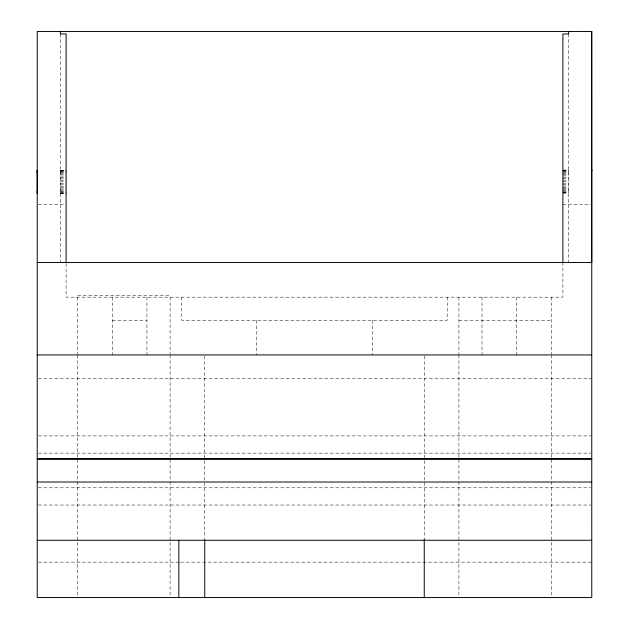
<?xml version="1.0" encoding="UTF-8"?>
<svg xmlns="http://www.w3.org/2000/svg" width="629" height="629" viewBox="0 0 629 629"><rect width="100%" height="100%" fill="white"/><g stroke="black" fill="none" stroke-linecap="round" stroke-linejoin="round"><path stroke-width="0.47" stroke-dasharray="3.15 2.36" d="M562.892 170.097L568.671 170.097M562.892 170.192L568.671 170.192M60.337 170.31L66.108 170.31M60.337 170.404L66.108 170.404M562.892 170.49L568.671 170.49M60.337 170.703L66.108 170.703M562.892 170.978L568.671 170.978M60.337 171.19L66.108 171.19M562.892 171.646L568.671 171.646M60.337 171.859L66.108 171.859M562.892 172.488L568.671 172.488M60.337 172.692L66.108 172.692M562.892 173.478L568.671 173.478M60.337 173.69L66.108 173.69M562.892 174.618L568.671 174.618M60.337 174.831L66.108 174.831M562.892 175.876L568.671 175.876M60.337 176.081L66.108 176.081M562.892 177.229L568.671 177.229M60.337 177.441L66.108 177.441M562.892 178.66L568.671 178.66M60.337 178.872L66.108 178.872M562.892 180.138L568.671 180.138M60.337 180.35L66.108 180.35M562.892 181.647L568.671 181.647M60.337 181.86L66.108 181.86M562.892 183.157L568.671 183.157M60.337 183.369L66.108 183.369M562.892 184.643L568.671 184.643M60.337 184.847L66.108 184.847M562.892 186.074L568.671 186.074M60.337 186.278L66.108 186.278M562.892 187.426L568.671 187.426M60.337 187.639L66.108 187.639M562.892 188.684L568.671 188.684M60.337 188.897L66.108 188.897M562.892 189.816L568.671 189.816M60.337 190.029L66.108 190.029M562.892 190.815L568.671 190.815M60.337 191.027L66.108 191.027M562.892 191.656L568.671 191.656M60.337 191.869L66.108 191.869M562.892 192.325L568.671 192.325M60.337 192.537L66.108 192.537M562.892 192.812L568.671 192.812M60.337 193.017L66.108 193.017M562.892 193.103L568.671 193.205M60.337 193.315L66.108 193.315M60.337 193.417L66.108 193.417M38.188 204.26L65.149 204.26M562.892 204.747L590.812 204.747M77.666 295.371L170.089 295.371M112.324 320.279L146.982 320.279M458.911 320.279L551.334 320.279M38.212 378.784L591.771 378.784M38.212 435.905L591.771 435.905M38.212 453.139L590.796 453.139M38.212 487.797L590.796 487.797M38.212 505.032L590.796 505.032M38.212 562.153L179.548 562.153M180.523 562.153L591.771 562.153M568.671 33.958L568.671 262.513M562.892 262.513L562.892 297.171L66.108 297.171L66.108 262.513M551.334 297.171L551.334 353.97M551.334 354.937L551.334 596.567M516.676 297.171L516.676 354.937M482.018 297.171L482.018 354.937M458.911 297.171L458.911 353.97M458.911 354.937L458.911 596.567M447.203 297.171L447.203 320.279L181.797 320.279L181.797 297.171M424.253 355.92L424.253 540.272M372.266 320.279L372.266 354.937M256.734 320.279L256.734 354.937M204.747 355.92L204.747 538.613M170.089 297.171L170.089 353.954M170.089 354.937L170.089 596.567M146.95 297.171L146.95 354.937M112.355 297.171L112.355 354.937M77.666 297.171L77.666 353.954M77.666 354.937L77.666 596.567M60.337 33.958L60.337 262.513"/><path stroke-width="0.94" d="M37.229 193.032L37.229 193.425L37.229 191.035M37.221 170.711L37.221 170.317L37.221 172.708M591.771 170.483L591.771 170.089L591.771 170.97M37.229 262.513L591.771 262.513L591.685 31.45M37.229 354.937L591.771 354.937M37.229 458.911L591.771 458.911M37.229 459.028L591.771 459.028M37.229 482.018L591.771 482.018M37.229 540.272L591.771 540.272M37.221 171.198L37.229 192.545M568.671 31.45L568.671 33.958L562.892 33.958L562.892 262.513M424.253 539.596L424.253 597.55M204.747 539.596L204.747 597.55M178.84 540.272L178.84 597.55M66.108 262.513L66.108 33.958L60.337 33.958L60.337 31.45M591.779 193.095L591.779 193.095M591.74 31.45L37.229 31.45L37.229 597.55L591.771 597.55L591.74 31.45"/></g></svg>
